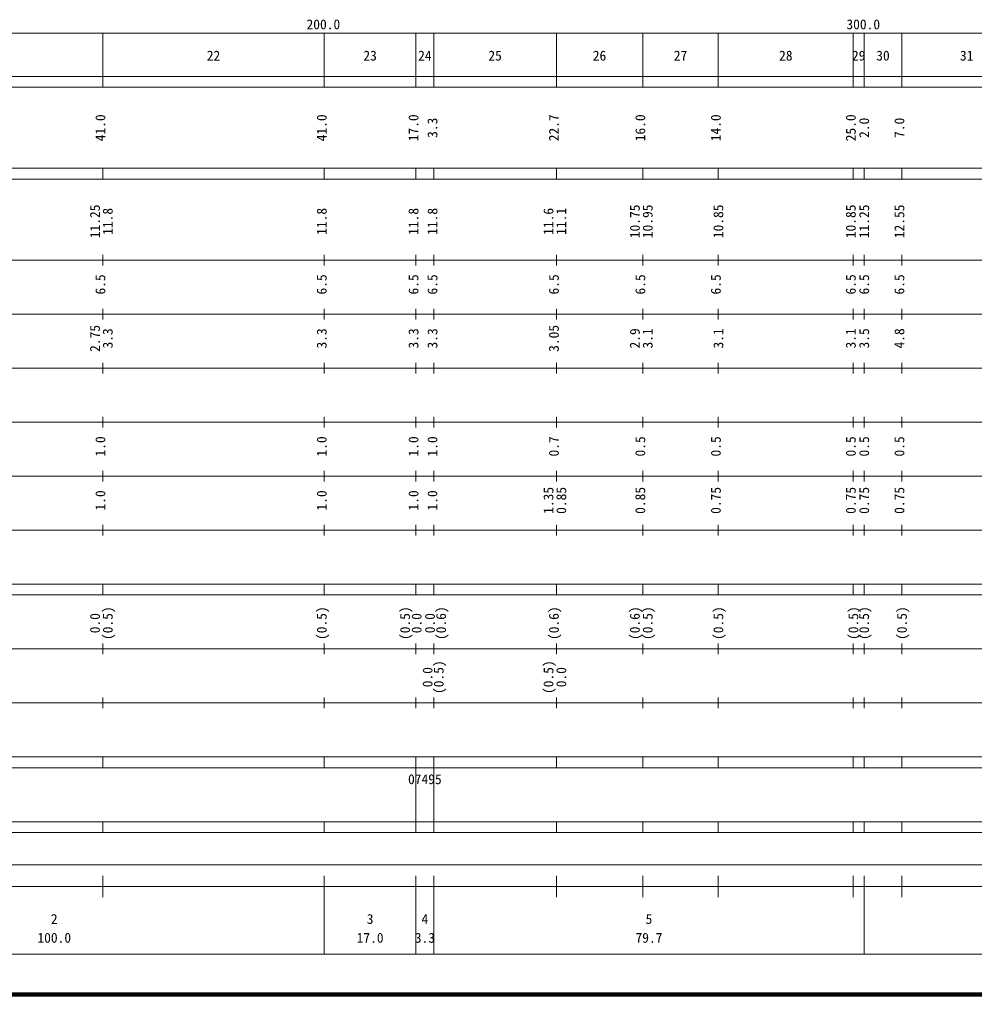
# Model space of a CAD drawing. Units: millimetres on the paper, enlarged 1000 times. Extents: x 40000 to 680000, y 20000 to 380000.
# Drawn here: x 211560 to 388450, y 20000 to 200558 of the extents above; entities that cross this region are included whole.
import ezdxf
from ezdxf.enums import TextEntityAlignment as Align

# ---------------------------------------------------------------- set-up
doc = ezdxf.new("R2010")
doc.units = ezdxf.units.MM
doc.header["$LTSCALE"] = 1000
doc.layers.add('M-TTL', color=2, linetype='Continuous', lineweight=140)
doc.layers.add('M-TTL-BAND', color=7, linetype='Continuous', lineweight=13)
doc.styles.add('ＭＳ ゴシック', font='')
doc.styles.get('ＭＳ ゴシック').set_extended_font_data('MS Gothic')

msp = doc.modelspace()

# ---------------------------------------------------------------- linework, layer by layer
at = {"layer": 'M-TTL'}
msp.add_line((40000, 20000), (680000, 20000), dxfattribs=at)
at = {"layer": 'M-TTL-BAND'}
for p, q in [((68000, 198000), (579000, 198000)), ((227000, 188000), (227000, 198000)), ((268000, 188000), (268000, 198000)), ((285000, 188000), (285000, 198000)), ((288300, 188000), (288300, 198000)), ((311000, 188000), (311000, 198000)), ((327000, 188000), (327000, 198000)), ((341000, 188000), (341000, 198000)), ((366000, 188000), (366000, 198000)), ((368000, 188000), (368000, 198000)), ((375000, 188000), (375000, 198000)), ((40000, 190000), (579000, 190000)), ((40000, 188000), (579000, 188000)), ((40000, 173000), (579000, 173000)), ((227000, 171000), (227000, 173000)), ((268000, 171000), (268000, 173000)), ((285000, 171000), (285000, 173000)), ((288300, 171000), (288300, 173000)), ((311000, 171000), (311000, 173000)), ((327000, 171000), (327000, 173000)), ((341000, 171000), (341000, 173000)), ((366000, 171000), (366000, 173000)), ((368000, 171000), (368000, 173000)), ((375000, 171000), (375000, 173000)), ((40000, 171000), (579000, 171000)), ((40000, 156000), (579000, 156000)), ((227000, 155000), (227000, 157000)), ((268000, 155000), (268000, 157000)), ((285000, 155000), (285000, 157000)), ((288300, 155000), (288300, 157000)), ((311000, 155000), (311000, 157000)), ((327000, 155000), (327000, 157000)), ((341000, 155000), (341000, 157000)), ((366000, 155000), (366000, 157000)), ((368000, 155000), (368000, 157000)), ((375000, 155000), (375000, 157000)), ((227000, 145000), (227000, 147000)), ((268000, 145000), (268000, 147000)), ((285000, 145000), (285000, 147000)), ((288300, 145000), (288300, 147000)), ((311000, 145000), (311000, 147000)), ((327000, 145000), (327000, 147000)), ((341000, 145000), (341000, 147000)), ((366000, 145000), (366000, 147000)), ((368000, 145000), (368000, 147000)), ((375000, 145000), (375000, 147000)), ((46000, 146000), (579000, 146000)), ((52000, 136000), (579000, 136000)), ((227000, 135000), (227000, 137000)), ((268000, 135000), (268000, 137000)), ((285000, 135000), (285000, 137000)), ((288300, 135000), (288300, 137000)), ((311000, 135000), (311000, 137000)), ((327000, 135000), (327000, 137000)), ((341000, 135000), (341000, 137000)), ((366000, 135000), (366000, 137000)), ((368000, 135000), (368000, 137000)), ((375000, 135000), (375000, 137000)), ((227000, 125000), (227000, 127000)), ((268000, 125000), (268000, 127000)), ((285000, 125000), (285000, 127000)), ((288300, 125000), (288300, 127000)), ((311000, 125000), (311000, 127000)), ((327000, 125000), (327000, 127000)), ((341000, 125000), (341000, 127000)), ((366000, 125000), (366000, 127000)), ((368000, 125000), (368000, 127000)), ((375000, 125000), (375000, 127000)), ((46000, 126000), (579000, 126000)), ((52000, 116000), (579000, 116000)), ((227000, 115000), (227000, 117000)), ((268000, 115000), (268000, 117000)), ((285000, 115000), (285000, 117000)), ((288300, 115000), (288300, 117000)), ((311000, 115000), (311000, 117000)), ((327000, 115000), (327000, 117000)), ((341000, 115000), (341000, 117000)), ((366000, 115000), (366000, 117000)), ((368000, 115000), (368000, 117000)), ((375000, 115000), (375000, 117000)), ((227000, 105000), (227000, 107000)), ((268000, 105000), (268000, 107000)), ((285000, 105000), (285000, 107000)), ((288300, 105000), (288300, 107000)), ((311000, 105000), (311000, 107000)), ((327000, 105000), (327000, 107000)), ((341000, 105000), (341000, 107000)), ((366000, 105000), (366000, 107000)), ((368000, 105000), (368000, 107000)), ((375000, 105000), (375000, 107000)), ((46000, 106000), (579000, 106000)), ((40000, 96000), (579000, 96000)), ((227000, 94000), (227000, 96000)), ((268000, 94000), (268000, 96000)), ((285000, 94000), (285000, 96000)), ((288300, 94000), (288300, 96000)), ((311000, 94000), (311000, 96000)), ((327000, 94000), (327000, 96000)), ((341000, 94000), (341000, 96000)), ((366000, 94000), (366000, 96000)), ((368000, 94000), (368000, 96000)), ((375000, 94000), (375000, 96000)), ((40000, 94000), (579000, 94000)), ((227000, 83000), (227000, 85000)), ((268000, 83000), (268000, 85000)), ((285000, 83000), (285000, 85000)), ((288300, 83000), (288300, 85000)), ((311000, 83000), (311000, 85000)), ((327000, 83000), (327000, 85000)), ((341000, 83000), (341000, 85000)), ((366000, 83000), (366000, 85000)), ((368000, 83000), (368000, 85000)), ((375000, 83000), (375000, 85000)), ((49000, 84000), (579000, 84000)), ((227000, 73000), (227000, 75000)), ((268000, 73000), (268000, 75000)), ((285000, 73000), (285000, 75000)), ((288300, 73000), (288300, 75000)), ((311000, 73000), (311000, 75000)), ((327000, 73000), (327000, 75000)), ((341000, 73000), (341000, 75000)), ((366000, 73000), (366000, 75000)), ((368000, 73000), (368000, 75000)), ((375000, 73000), (375000, 75000)), ((40000, 74000), (579000, 74000)), ((40000, 64000), (579000, 64000)), ((227000, 62000), (227000, 64000)), ((268000, 62000), (268000, 64000)), ((285000, 62000), (285000, 64000)), ((288300, 62000), (288300, 64000)), ((311000, 62000), (311000, 64000)), ((327000, 62000), (327000, 64000)), ((341000, 62000), (341000, 64000)), ((366000, 62000), (366000, 64000)), ((368000, 62000), (368000, 64000)), ((375000, 62000), (375000, 64000)), ((40000, 62000), (579000, 62000)), ((285000, 52000), (285000, 62000)), ((288300, 52000), (288300, 62000)), ((40000, 52000), (579000, 52000)), ((227000, 50000), (227000, 52000)), ((268000, 50000), (268000, 52000)), ((285000, 50000), (285000, 52000)), ((288300, 50000), (288300, 52000)), ((311000, 50000), (311000, 52000)), ((327000, 50000), (327000, 52000)), ((341000, 50000), (341000, 52000)), ((366000, 50000), (366000, 52000)), ((368000, 50000), (368000, 52000)), ((375000, 50000), (375000, 52000)), ((40000, 50000), (579000, 50000)), ((71000, 44000), (512000, 44000)), ((227000, 38000), (227000, 42000)), ((268000, 27500), (268000, 42000)), ((285000, 27500), (285000, 42000)), ((288300, 27500), (288300, 42000)), ((311000, 38000), (311000, 42000)), ((327000, 38000), (327000, 42000)), ((341000, 38000), (341000, 42000)), ((366000, 38000), (366000, 42000)), ((368000, 27500), (368000, 42000)), ((375000, 38000), (375000, 42000)), ((40000, 40000), (579000, 40000)), ((68000, 27500), (579000, 27500))]:
    msp.add_line(p, q, dxfattribs=at)

# ---------------------------------------------------------------- texts
at = {"layer": 'M-TTL-BAND', "style": 'ＭＳ ゴシック'}
for s, p in [('200.0', (267844, 198195)), ('300.0', (367844, 198195)), ('22', (247500, 192405)), ('23', (276500, 192405)), ('24', (286650, 192405)), ('25', (299650, 192405)), ('26', (319000, 192405)), ('27', (334000, 192405)), ('28', (353500, 192405)), ('29', (367000, 192405)), ('30', (371500, 192405)), ('31', (387000, 192405)), ('2', (218000, 32523)), ('3', (276500, 32523)), ('4', (286650, 32523)), ('5', (328150, 32523)), ('100.0', (218000, 29033)), ('17.0', (276500, 29033)), ('3.3', (286650, 29033)), ('79.7', (328150, 29033))]:
    msp.add_text(s, height=1833, dxfattribs=at).set_placement(p, align=Align.BOTTOM_CENTER)
for s, p in [('41.0', (228000, 180500)), ('41.0', (269000, 180500)), ('17.0', (286000, 180500)), ('22.7', (312000, 180500)), ('16.0', (328000, 180500)), ('14.0', (342000, 180500)), ('25.0', (367000, 180500)), ('3.3', (289512, 180500)), ('2.0', (369474, 180500)), ('7.0', (376000, 180500)), ('11.25', (227000, 163174)), ('10.75', (327000, 163174)), ('10.95', (329370, 163174)), ('10.85', (367000, 163174)), ('11.25', (369474, 163174)), ('12.55', (376000, 163174)), ('11.8', (229370, 163174)), ('11.8', (269000, 163174)), ('11.8', (286000, 163174)), ('11.8', (289512, 163174)), ('11.6', (311000, 163174)), ('11.1', (313370, 163174)), ('6.5', (228000, 151500)), ('6.5', (269000, 151500)), ('6.5', (286000, 151500)), ('6.5', (289512, 151500)), ('6.5', (312000, 151500)), ('6.5', (328000, 151500)), ('6.5', (342000, 151500)), ('6.5', (367000, 151500)), ('6.5', (369474, 151500)), ('6.5', (376000, 151500)), ('2.75', (227000, 141500)), ('3.3', (229370, 141500)), ('3.3', (269000, 141500)), ('3.3', (286000, 141500)), ('3.3', (289512, 141500)), ('3.05', (312000, 141500)), ('2.9', (327000, 141500)), ('3.1', (329370, 141500)), ('3.1', (367000, 141500)), ('3.5', (369474, 141500)), ('4.8', (376000, 141500)), ('1.0', (228000, 121500)), ('1.0', (269000, 121500)), ('1.0', (286000, 121500)), ('1.0', (289512, 121500)), ('0.7', (312000, 121500)), ('0.5', (328000, 121500)), ('0.5', (342000, 121500)), ('0.5', (367000, 121500)), ('0.5', (369474, 121500)), ('0.5', (376000, 121500)), ('1.35', (311000, 111500)), ('0.85', (313370, 111500)), ('0.85', (328000, 111500)), ('0.75', (342000, 111500)), ('0.75', (367000, 111500)), ('0.75', (369474, 111500)), ('0.75', (376000, 111500)), ('1.0', (228000, 111500)), ('1.0', (269000, 111500)), ('1.0', (286000, 111500)), ('1.0', (289512, 111500)), ('0.0', (227000, 88764)), ('(0.5)', (229370, 88764)), ('(0.5)', (269000, 88764)), ('(0.5)', (284436, 88764)), ('0.0', (286572, 88764)), ('0.0', (289044, 88764)), ('(0.6)', (291101, 88764)), ('(0.6)', (312000, 88764)), ('(0.6)', (327000, 88764)), ('(0.5)', (329370, 88764)), ('(0.5)', (290670, 78764)), ('(0.5)', (311000, 78764)), ('0.0', (288597, 78764)), ('0.0', (313370, 78764))]:
    msp.add_text(s, height=1833, rotation=90, dxfattribs=at).set_placement(p, align=Align.BOTTOM_CENTER)
for s, p in [('10.85', (341000, 166299)), ('(0.5)', (341000, 91889)), ('(0.5)', (366000, 91889)), ('(0.5)', (368000, 91889)), ('(0.5)', (375000, 91889))]:
    msp.add_text(s, height=1833, rotation=90, dxfattribs=at).set_placement(p, align=Align.MIDDLE_RIGHT)
msp.add_text('3.1', height=1833, rotation=90, dxfattribs=at).set_placement((341000, 139625), align=Align.MIDDLE_LEFT)
msp.add_text('07495', height=1833, dxfattribs=at).set_placement((283525, 58405), align=Align.BOTTOM_LEFT)

doc.saveas('drawing.dxf')
